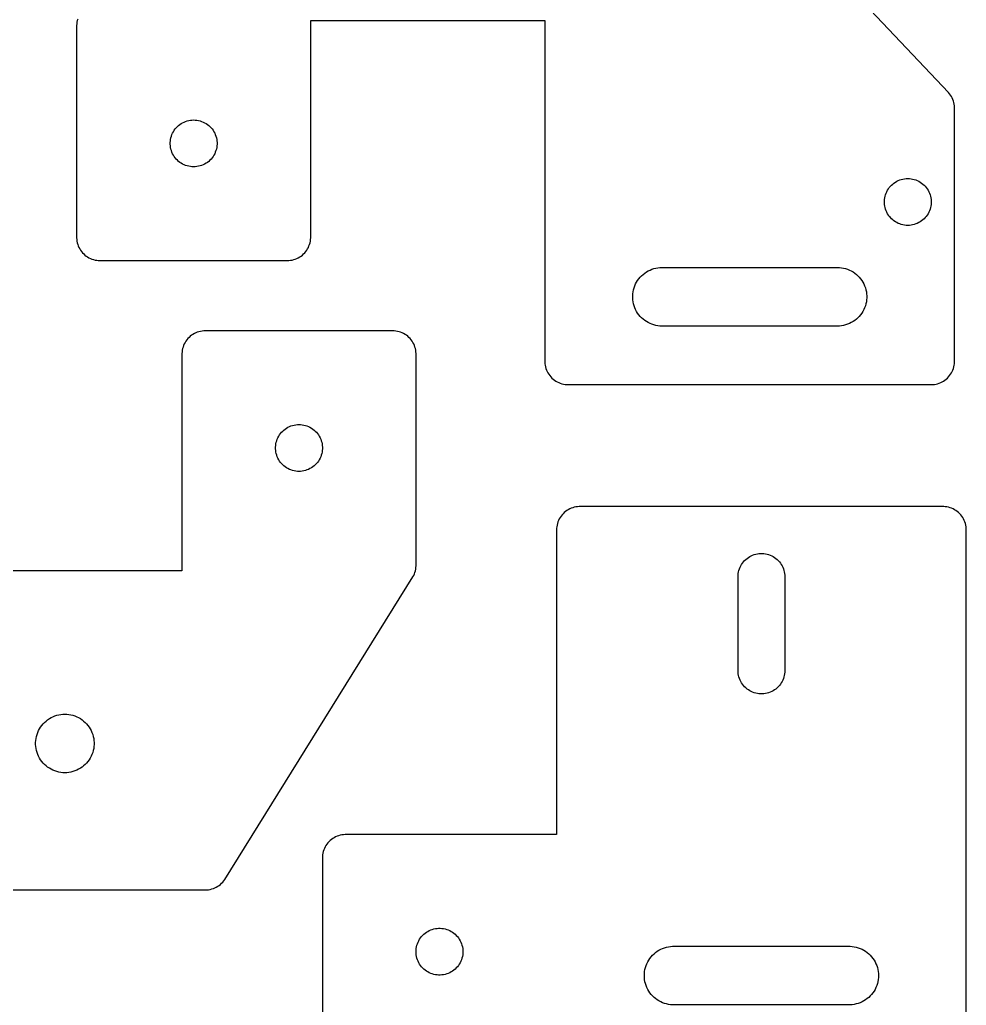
# Model space of a CAD drawing. Header units: metres. Extents: x 5 to 310, y 5 to 324.
# Drawn here: x 227.1 to 308, y 163.9 to 248.1 of the extents above; entities that cross this region are included whole.
import ezdxf

# ---------------------------------------------------------------- set-up
doc = ezdxf.new("R2010")
doc.units = ezdxf.units.M

msp = doc.modelspace()

# ---------------------------------------------------------------- linework, layer by layer
for p, q in [((306.486, 241.838), (275.486, 274.563)), ((232.011, 247.709), (232.001, 247.57)), ((232.001, 247.57), (232.001, 229.43)), ((232.03, 247.847), (232.011, 247.709)), ((232.059, 247.984), (232.03, 247.847)), ((232.098, 248.118), (232.059, 247.984)), ((251.999, 229.43), (251.999, 248)), ((251.999, 248), (272.001, 248)), ((272.001, 248), (272.001, 218.835)), ((306.576, 241.731), (306.486, 241.838)), ((306.658, 241.618), (306.576, 241.731)), ((306.732, 241.5), (306.658, 241.618)), ((306.798, 241.377), (306.732, 241.5)), ((306.854, 241.249), (306.798, 241.377)), ((306.902, 241.118), (306.854, 241.249)), ((306.941, 240.984), (306.902, 241.118)), ((306.97, 240.847), (306.941, 240.984)), ((306.989, 240.709), (306.97, 240.847)), ((306.999, 240.57), (306.989, 240.709)), ((306.999, 218.835), (306.999, 240.57)), ((240.611, 238.939), (240.714, 239.032)), ((240.714, 239.032), (240.824, 239.118)), ((240.824, 239.118), (240.94, 239.196)), ((240.94, 239.196), (241.061, 239.266)), ((241.061, 239.266), (241.187, 239.327)), ((241.187, 239.327), (241.316, 239.379)), ((241.316, 239.379), (241.449, 239.423)), ((241.449, 239.423), (241.584, 239.456)), ((241.584, 239.456), (241.722, 239.481)), ((241.722, 239.481), (241.86, 239.495)), ((241.86, 239.495), (242, 239.5)), ((242, 239.5), (242.14, 239.495)), ((242.14, 239.495), (242.278, 239.481)), ((242.278, 239.481), (242.416, 239.456)), ((242.416, 239.456), (242.551, 239.423)), ((242.551, 239.423), (242.684, 239.379)), ((242.684, 239.379), (242.813, 239.327)), ((242.813, 239.327), (242.939, 239.266)), ((242.939, 239.266), (243.06, 239.196)), ((243.06, 239.196), (243.176, 239.118)), ((243.176, 239.118), (243.286, 239.032)), ((243.286, 239.032), (243.389, 238.939)), ((240.059, 237.984), (240.098, 238.118)), ((240.098, 238.118), (240.146, 238.249)), ((240.146, 238.249), (240.202, 238.377)), ((240.202, 238.377), (240.268, 238.5)), ((240.268, 238.5), (240.342, 238.618)), ((240.342, 238.618), (240.424, 238.731)), ((240.424, 238.731), (240.514, 238.838)), ((240.514, 238.838), (240.611, 238.939)), ((243.389, 238.939), (243.486, 238.838)), ((243.486, 238.838), (243.576, 238.731)), ((243.576, 238.731), (243.658, 238.618)), ((243.658, 238.618), (243.732, 238.5)), ((243.732, 238.5), (243.798, 238.377)), ((243.798, 238.377), (243.854, 238.249)), ((243.854, 238.249), (243.902, 238.118)), ((243.902, 238.118), (243.941, 237.984)), ((240.001, 237.57), (240.011, 237.709)), ((240.001, 237.43), (240.001, 237.57)), ((240.011, 237.291), (240.001, 237.43)), ((240.011, 237.709), (240.03, 237.847)), ((240.03, 237.153), (240.011, 237.291)), ((240.03, 237.847), (240.059, 237.984)), ((243.941, 237.984), (243.97, 237.847)), ((243.97, 237.847), (243.989, 237.709)), ((243.989, 237.291), (243.97, 237.153)), ((243.989, 237.709), (243.999, 237.57)), ((243.999, 237.43), (243.989, 237.291)), ((243.999, 237.57), (243.999, 237.43)), ((240.059, 237.016), (240.03, 237.153)), ((240.098, 236.882), (240.059, 237.016)), ((240.146, 236.751), (240.098, 236.882)), ((240.202, 236.623), (240.146, 236.751)), ((240.268, 236.5), (240.202, 236.623)), ((240.342, 236.382), (240.268, 236.5)), ((243.732, 236.5), (243.658, 236.382)), ((243.798, 236.623), (243.732, 236.5)), ((243.854, 236.751), (243.798, 236.623)), ((243.902, 236.882), (243.854, 236.751)), ((243.941, 237.016), (243.902, 236.882)), ((243.97, 237.153), (243.941, 237.016)), ((240.424, 236.269), (240.342, 236.382)), ((240.514, 236.162), (240.424, 236.269)), ((240.611, 236.061), (240.514, 236.162)), ((240.714, 235.968), (240.611, 236.061)), ((240.824, 235.882), (240.714, 235.968)), ((240.94, 235.804), (240.824, 235.882)), ((241.061, 235.734), (240.94, 235.804)), ((241.187, 235.673), (241.061, 235.734)), ((241.316, 235.621), (241.187, 235.673)), ((241.449, 235.577), (241.316, 235.621)), ((242.684, 235.621), (242.551, 235.577)), ((242.813, 235.673), (242.684, 235.621)), ((242.939, 235.734), (242.813, 235.673)), ((243.06, 235.804), (242.939, 235.734)), ((243.176, 235.882), (243.06, 235.804)), ((243.286, 235.968), (243.176, 235.882)), ((243.389, 236.061), (243.286, 235.968)), ((243.486, 236.162), (243.389, 236.061)), ((243.576, 236.269), (243.486, 236.162)), ((243.658, 236.382), (243.576, 236.269)), ((241.584, 235.544), (241.449, 235.577)), ((241.722, 235.519), (241.584, 235.544)), ((241.86, 235.505), (241.722, 235.519)), ((242, 235.5), (241.86, 235.505)), ((242.14, 235.505), (242, 235.5)), ((242.278, 235.519), (242.14, 235.505)), ((242.416, 235.544), (242.278, 235.519)), ((242.551, 235.577), (242.416, 235.544)), ((301.514, 233.838), (301.611, 233.939)), ((301.611, 233.939), (301.714, 234.032)), ((301.714, 234.032), (301.824, 234.118)), ((301.824, 234.118), (301.94, 234.196)), ((301.94, 234.196), (302.061, 234.266)), ((302.061, 234.266), (302.187, 234.327)), ((302.187, 234.327), (302.316, 234.379)), ((302.316, 234.379), (302.449, 234.423)), ((302.449, 234.423), (302.584, 234.456)), ((302.584, 234.456), (302.722, 234.481)), ((302.722, 234.481), (302.86, 234.495)), ((302.86, 234.495), (303, 234.5)), ((303, 234.5), (303.14, 234.495)), ((303.14, 234.495), (303.278, 234.481)), ((303.278, 234.481), (303.416, 234.456)), ((303.416, 234.456), (303.551, 234.423)), ((303.551, 234.423), (303.684, 234.379)), ((303.684, 234.379), (303.813, 234.327)), ((303.813, 234.327), (303.939, 234.266)), ((303.939, 234.266), (304.06, 234.196)), ((304.06, 234.196), (304.176, 234.118)), ((304.176, 234.118), (304.286, 234.032)), ((304.286, 234.032), (304.389, 233.939)), ((304.389, 233.939), (304.486, 233.838)), ((301.059, 232.984), (301.098, 233.118)), ((301.098, 233.118), (301.146, 233.249)), ((301.146, 233.249), (301.202, 233.377)), ((301.202, 233.377), (301.268, 233.5)), ((301.268, 233.5), (301.342, 233.618)), ((301.342, 233.618), (301.424, 233.731)), ((301.424, 233.731), (301.514, 233.838)), ((304.486, 233.838), (304.576, 233.731)), ((304.576, 233.731), (304.658, 233.618)), ((304.658, 233.618), (304.732, 233.5)), ((304.732, 233.5), (304.798, 233.377)), ((304.798, 233.377), (304.854, 233.249)), ((304.854, 233.249), (304.902, 233.118)), ((304.902, 233.118), (304.941, 232.984)), ((301.001, 232.57), (301.011, 232.709)), ((301.001, 232.43), (301.001, 232.57)), ((301.011, 232.291), (301.001, 232.43)), ((301.011, 232.709), (301.03, 232.847)), ((301.03, 232.153), (301.011, 232.291)), ((301.03, 232.847), (301.059, 232.984)), ((304.941, 232.984), (304.97, 232.847)), ((304.97, 232.847), (304.989, 232.709)), ((304.989, 232.291), (304.97, 232.153)), ((304.989, 232.709), (304.999, 232.57)), ((304.999, 232.43), (304.989, 232.291)), ((304.999, 232.57), (304.999, 232.43)), ((301.059, 232.016), (301.03, 232.153)), ((301.098, 231.882), (301.059, 232.016)), ((301.146, 231.751), (301.098, 231.882)), ((301.202, 231.623), (301.146, 231.751)), ((301.268, 231.5), (301.202, 231.623)), ((301.342, 231.382), (301.268, 231.5)), ((301.424, 231.269), (301.342, 231.382)), ((304.658, 231.382), (304.576, 231.269)), ((304.732, 231.5), (304.658, 231.382)), ((304.798, 231.623), (304.732, 231.5)), ((304.854, 231.751), (304.798, 231.623)), ((304.902, 231.882), (304.854, 231.751)), ((304.941, 232.016), (304.902, 231.882)), ((304.97, 232.153), (304.941, 232.016)), ((301.514, 231.162), (301.424, 231.269)), ((301.611, 231.061), (301.514, 231.162)), ((301.714, 230.968), (301.611, 231.061)), ((301.824, 230.882), (301.714, 230.968)), ((301.94, 230.804), (301.824, 230.882)), ((302.061, 230.734), (301.94, 230.804)), ((302.187, 230.673), (302.061, 230.734)), ((302.316, 230.621), (302.187, 230.673)), ((302.449, 230.577), (302.316, 230.621)), ((302.584, 230.544), (302.449, 230.577)), ((302.722, 230.519), (302.584, 230.544)), ((303.416, 230.544), (303.278, 230.519)), ((303.551, 230.577), (303.416, 230.544)), ((303.684, 230.621), (303.551, 230.577)), ((303.813, 230.673), (303.684, 230.621)), ((303.939, 230.734), (303.813, 230.673)), ((304.06, 230.804), (303.939, 230.734)), ((304.176, 230.882), (304.06, 230.804)), ((304.286, 230.968), (304.176, 230.882)), ((304.389, 231.061), (304.286, 230.968)), ((304.486, 231.162), (304.389, 231.061)), ((304.576, 231.269), (304.486, 231.162)), ((302.86, 230.505), (302.722, 230.519)), ((303, 230.5), (302.86, 230.505)), ((303.14, 230.505), (303, 230.5)), ((303.278, 230.519), (303.14, 230.505)), ((232.001, 229.43), (232.011, 229.291)), ((232.011, 229.291), (232.03, 229.153)), ((232.03, 229.153), (232.059, 229.016)), ((232.059, 229.016), (232.098, 228.882)), ((232.098, 228.882), (232.146, 228.751)), ((251.854, 228.751), (251.902, 228.882)), ((251.902, 228.882), (251.941, 229.016)), ((251.941, 229.016), (251.97, 229.153)), ((251.97, 229.153), (251.989, 229.291)), ((251.989, 229.291), (251.999, 229.43)), ((232.146, 228.751), (232.202, 228.623)), ((232.202, 228.623), (232.268, 228.5)), ((232.268, 228.5), (232.342, 228.382)), ((232.342, 228.382), (232.424, 228.269)), ((232.424, 228.269), (232.514, 228.162)), ((232.514, 228.162), (232.611, 228.061)), ((232.611, 228.061), (232.714, 227.968)), ((251.286, 227.968), (251.389, 228.061)), ((251.389, 228.061), (251.486, 228.162)), ((251.486, 228.162), (251.576, 228.269)), ((251.576, 228.269), (251.658, 228.382)), ((251.658, 228.382), (251.732, 228.5)), ((251.732, 228.5), (251.798, 228.623)), ((251.798, 228.623), (251.854, 228.751)), ((232.714, 227.968), (232.824, 227.882)), ((232.824, 227.882), (232.94, 227.804)), ((232.94, 227.804), (233.061, 227.734)), ((233.061, 227.734), (233.187, 227.673)), ((233.187, 227.673), (233.316, 227.621)), ((233.316, 227.621), (233.449, 227.577)), ((233.449, 227.577), (233.584, 227.544)), ((233.584, 227.544), (233.722, 227.519)), ((233.722, 227.519), (233.86, 227.505)), ((233.86, 227.505), (234, 227.5)), ((234, 227.5), (250, 227.5)), ((250, 227.5), (250.14, 227.505)), ((250.14, 227.505), (250.278, 227.519)), ((250.278, 227.519), (250.416, 227.544)), ((250.416, 227.544), (250.551, 227.577)), ((250.551, 227.577), (250.684, 227.621)), ((250.684, 227.621), (250.813, 227.673)), ((250.813, 227.673), (250.939, 227.734)), ((250.939, 227.734), (251.06, 227.804)), ((251.06, 227.804), (251.176, 227.882)), ((251.176, 227.882), (251.286, 227.968)), ((280.393, 226.32), (280.531, 226.428)), ((280.531, 226.428), (280.675, 226.525)), ((280.675, 226.525), (280.826, 226.612)), ((280.826, 226.612), (280.983, 226.689)), ((280.983, 226.689), (281.145, 226.754)), ((281.145, 226.754), (281.311, 226.808)), ((281.311, 226.808), (281.48, 226.85)), ((281.48, 226.85), (281.652, 226.881)), ((281.652, 226.881), (281.826, 226.899)), ((281.826, 226.899), (282, 226.905)), ((282, 226.905), (297, 226.905)), ((297, 226.905), (297.174, 226.899)), ((297.174, 226.899), (297.348, 226.881)), ((297.348, 226.881), (297.52, 226.85)), ((297.52, 226.85), (297.689, 226.808)), ((297.689, 226.808), (297.855, 226.754)), ((297.855, 226.754), (298.017, 226.689)), ((298.017, 226.689), (298.174, 226.612)), ((298.174, 226.612), (298.325, 226.525)), ((298.325, 226.525), (298.469, 226.428)), ((298.469, 226.428), (298.607, 226.32)), ((279.682, 225.342), (279.753, 225.501)), ((279.753, 225.501), (279.835, 225.655)), ((279.835, 225.655), (279.927, 225.803)), ((279.927, 225.803), (280.03, 225.944)), ((280.03, 225.944), (280.142, 226.078)), ((280.142, 226.078), (280.263, 226.203)), ((280.263, 226.203), (280.393, 226.32)), ((298.607, 226.32), (298.737, 226.203)), ((298.737, 226.203), (298.858, 226.078)), ((298.858, 226.078), (298.97, 225.944)), ((298.97, 225.944), (299.073, 225.803)), ((299.073, 225.803), (299.165, 225.655)), ((299.165, 225.655), (299.247, 225.501)), ((299.247, 225.501), (299.318, 225.342)), ((279.502, 224.492), (279.514, 224.666)), ((279.514, 224.666), (279.538, 224.839)), ((279.538, 224.839), (279.574, 225.01)), ((279.574, 225.01), (279.622, 225.178)), ((279.622, 225.178), (279.682, 225.342)), ((299.318, 225.342), (299.378, 225.178)), ((299.378, 225.178), (299.426, 225.01)), ((299.426, 225.01), (299.462, 224.839)), ((299.462, 224.839), (299.486, 224.666)), ((299.486, 224.666), (299.498, 224.492)), ((279.502, 224.318), (279.502, 224.492)), ((279.514, 224.144), (279.502, 224.318)), ((279.538, 223.971), (279.514, 224.144)), ((279.574, 223.8), (279.538, 223.971)), ((279.622, 223.632), (279.574, 223.8)), ((299.426, 223.8), (299.378, 223.632)), ((299.462, 223.971), (299.426, 223.8)), ((299.486, 224.144), (299.462, 223.971)), ((299.498, 224.318), (299.486, 224.144)), ((299.498, 224.492), (299.498, 224.318)), ((279.682, 223.468), (279.622, 223.632)), ((279.753, 223.309), (279.682, 223.468)), ((279.835, 223.155), (279.753, 223.309)), ((279.927, 223.007), (279.835, 223.155)), ((280.03, 222.866), (279.927, 223.007)), ((299.073, 223.007), (298.97, 222.866)), ((299.165, 223.155), (299.073, 223.007)), ((299.247, 223.309), (299.165, 223.155)), ((299.318, 223.468), (299.247, 223.309)), ((299.378, 223.632), (299.318, 223.468)), ((280.142, 222.732), (280.03, 222.866)), ((280.263, 222.607), (280.142, 222.732)), ((280.393, 222.49), (280.263, 222.607)), ((280.531, 222.382), (280.393, 222.49)), ((280.675, 222.285), (280.531, 222.382)), ((280.826, 222.198), (280.675, 222.285)), ((280.983, 222.121), (280.826, 222.198)), ((281.145, 222.056), (280.983, 222.121)), ((298.017, 222.121), (297.855, 222.056)), ((298.174, 222.198), (298.017, 222.121)), ((298.325, 222.285), (298.174, 222.198)), ((298.469, 222.382), (298.325, 222.285)), ((298.607, 222.49), (298.469, 222.382)), ((298.737, 222.607), (298.607, 222.49)), ((298.858, 222.732), (298.737, 222.607)), ((298.97, 222.866), (298.858, 222.732)), ((242.187, 221.327), (242.061, 221.266)), ((242.316, 221.379), (242.187, 221.327)), ((242.449, 221.423), (242.316, 221.379)), ((242.584, 221.456), (242.449, 221.423)), ((242.722, 221.481), (242.584, 221.456)), ((242.86, 221.495), (242.722, 221.481)), ((243, 221.5), (242.86, 221.495)), ((259, 221.5), (243, 221.5)), ((259.14, 221.495), (259, 221.5)), ((259.278, 221.481), (259.14, 221.495)), ((259.416, 221.456), (259.278, 221.481)), ((259.551, 221.423), (259.416, 221.456)), ((259.684, 221.379), (259.551, 221.423)), ((259.813, 221.327), (259.684, 221.379)), ((259.939, 221.266), (259.813, 221.327)), ((281.311, 222.002), (281.145, 222.056)), ((281.48, 221.96), (281.311, 222.002)), ((281.652, 221.929), (281.48, 221.96)), ((281.826, 221.911), (281.652, 221.929)), ((282, 221.905), (281.826, 221.911)), ((297, 221.905), (282, 221.905)), ((297.174, 221.911), (297, 221.905)), ((297.348, 221.929), (297.174, 221.911)), ((297.52, 221.96), (297.348, 221.929)), ((297.689, 222.002), (297.52, 221.96)), ((297.855, 222.056), (297.689, 222.002)), ((241.268, 220.5), (241.202, 220.377)), ((241.342, 220.618), (241.268, 220.5)), ((241.424, 220.731), (241.342, 220.618)), ((241.514, 220.838), (241.424, 220.731)), ((241.611, 220.939), (241.514, 220.838)), ((241.714, 221.032), (241.611, 220.939)), ((241.824, 221.118), (241.714, 221.032)), ((241.94, 221.196), (241.824, 221.118)), ((242.061, 221.266), (241.94, 221.196)), ((260.06, 221.196), (259.939, 221.266)), ((260.176, 221.118), (260.06, 221.196)), ((260.286, 221.032), (260.176, 221.118)), ((260.389, 220.939), (260.286, 221.032)), ((260.486, 220.838), (260.389, 220.939)), ((260.576, 220.731), (260.486, 220.838)), ((260.658, 220.618), (260.576, 220.731)), ((260.732, 220.5), (260.658, 220.618)), ((260.798, 220.377), (260.732, 220.5)), ((241.011, 219.709), (241.001, 219.57)), ((241.03, 219.847), (241.011, 219.709)), ((241.059, 219.984), (241.03, 219.847)), ((241.098, 220.118), (241.059, 219.984)), ((241.146, 220.249), (241.098, 220.118)), ((241.202, 220.377), (241.146, 220.249)), ((260.854, 220.249), (260.798, 220.377)), ((260.902, 220.118), (260.854, 220.249)), ((260.941, 219.984), (260.902, 220.118)), ((260.97, 219.847), (260.941, 219.984)), ((260.989, 219.709), (260.97, 219.847)), ((260.999, 219.57), (260.989, 219.709)), ((241.001, 219.57), (241.001, 201)), ((260.999, 201.43), (260.999, 219.57)), ((272.001, 218.835), (272.011, 218.696)), ((306.989, 218.696), (306.999, 218.835)), ((272.011, 218.696), (272.03, 218.558)), ((272.03, 218.558), (272.059, 218.421)), ((272.059, 218.421), (272.098, 218.287)), ((272.098, 218.287), (272.146, 218.156)), ((272.146, 218.156), (272.202, 218.028)), ((272.202, 218.028), (272.268, 217.905)), ((306.732, 217.905), (306.798, 218.028)), ((306.798, 218.028), (306.854, 218.156)), ((306.854, 218.156), (306.902, 218.287)), ((306.902, 218.287), (306.941, 218.421)), ((306.941, 218.421), (306.97, 218.558)), ((306.97, 218.558), (306.989, 218.696)), ((272.268, 217.905), (272.342, 217.787)), ((272.342, 217.787), (272.424, 217.674)), ((272.424, 217.674), (272.514, 217.567)), ((272.514, 217.567), (272.611, 217.466)), ((272.611, 217.466), (272.714, 217.373)), ((272.714, 217.373), (272.824, 217.287)), ((272.824, 217.287), (272.94, 217.209)), ((272.94, 217.209), (273.061, 217.139)), ((273.061, 217.139), (273.187, 217.078)), ((273.187, 217.078), (273.316, 217.026)), ((305.684, 217.026), (305.813, 217.078)), ((305.813, 217.078), (305.939, 217.139)), ((305.939, 217.139), (306.06, 217.209)), ((306.06, 217.209), (306.176, 217.287)), ((306.176, 217.287), (306.286, 217.373)), ((306.286, 217.373), (306.389, 217.466)), ((306.389, 217.466), (306.486, 217.567)), ((306.486, 217.567), (306.576, 217.674)), ((306.576, 217.674), (306.658, 217.787)), ((306.658, 217.787), (306.732, 217.905)), ((273.316, 217.026), (273.449, 216.982)), ((273.449, 216.982), (273.584, 216.949)), ((273.584, 216.949), (273.722, 216.924)), ((273.722, 216.924), (273.86, 216.91)), ((273.86, 216.91), (274, 216.905)), ((274, 216.905), (305, 216.905)), ((305, 216.905), (305.14, 216.91)), ((305.14, 216.91), (305.278, 216.924)), ((305.278, 216.924), (305.416, 216.949)), ((305.416, 216.949), (305.551, 216.982)), ((305.551, 216.982), (305.684, 217.026)), ((249.514, 212.838), (249.611, 212.939)), ((249.611, 212.939), (249.714, 213.032)), ((249.714, 213.032), (249.824, 213.118)), ((249.824, 213.118), (249.94, 213.196)), ((249.94, 213.196), (250.061, 213.266)), ((250.061, 213.266), (250.187, 213.327)), ((250.187, 213.327), (250.316, 213.379)), ((250.316, 213.379), (250.449, 213.423)), ((250.449, 213.423), (250.584, 213.456)), ((250.584, 213.456), (250.722, 213.481)), ((250.722, 213.481), (250.86, 213.495)), ((250.86, 213.495), (251, 213.5)), ((251, 213.5), (251.14, 213.495)), ((251.14, 213.495), (251.278, 213.481)), ((251.278, 213.481), (251.416, 213.456)), ((251.416, 213.456), (251.551, 213.423)), ((251.551, 213.423), (251.684, 213.379)), ((251.684, 213.379), (251.813, 213.327)), ((251.813, 213.327), (251.939, 213.266)), ((251.939, 213.266), (252.06, 213.196)), ((252.06, 213.196), (252.176, 213.118)), ((252.176, 213.118), (252.286, 213.032)), ((252.286, 213.032), (252.389, 212.939)), ((252.389, 212.939), (252.486, 212.838)), ((249.059, 211.984), (249.098, 212.118)), ((249.098, 212.118), (249.146, 212.249)), ((249.146, 212.249), (249.202, 212.377)), ((249.202, 212.377), (249.268, 212.5)), ((249.268, 212.5), (249.342, 212.618)), ((249.342, 212.618), (249.424, 212.731)), ((249.424, 212.731), (249.514, 212.838)), ((252.486, 212.838), (252.576, 212.731)), ((252.576, 212.731), (252.658, 212.618)), ((252.658, 212.618), (252.732, 212.5)), ((252.732, 212.5), (252.798, 212.377)), ((252.798, 212.377), (252.854, 212.249)), ((252.854, 212.249), (252.902, 212.118)), ((252.902, 212.118), (252.941, 211.984)), ((249.001, 211.57), (249.011, 211.709)), ((249.001, 211.43), (249.001, 211.57)), ((249.011, 211.291), (249.001, 211.43)), ((249.011, 211.709), (249.03, 211.847)), ((249.03, 211.153), (249.011, 211.291)), ((249.03, 211.847), (249.059, 211.984)), ((252.941, 211.984), (252.97, 211.847)), ((252.97, 211.847), (252.989, 211.709)), ((252.989, 211.291), (252.97, 211.153)), ((252.989, 211.709), (252.999, 211.57)), ((252.999, 211.43), (252.989, 211.291)), ((252.999, 211.57), (252.999, 211.43)), ((249.059, 211.016), (249.03, 211.153)), ((249.098, 210.882), (249.059, 211.016)), ((249.146, 210.751), (249.098, 210.882)), ((249.202, 210.623), (249.146, 210.751)), ((249.268, 210.5), (249.202, 210.623)), ((249.342, 210.382), (249.268, 210.5)), ((249.424, 210.269), (249.342, 210.382)), ((252.658, 210.382), (252.576, 210.269)), ((252.732, 210.5), (252.658, 210.382)), ((252.798, 210.623), (252.732, 210.5)), ((252.854, 210.751), (252.798, 210.623)), ((252.902, 210.882), (252.854, 210.751)), ((252.941, 211.016), (252.902, 210.882)), ((252.97, 211.153), (252.941, 211.016)), ((249.514, 210.162), (249.424, 210.269)), ((249.611, 210.061), (249.514, 210.162)), ((249.714, 209.968), (249.611, 210.061)), ((249.824, 209.882), (249.714, 209.968)), ((249.94, 209.804), (249.824, 209.882)), ((250.061, 209.734), (249.94, 209.804)), ((250.187, 209.673), (250.061, 209.734)), ((250.316, 209.621), (250.187, 209.673)), ((250.449, 209.577), (250.316, 209.621)), ((250.584, 209.544), (250.449, 209.577)), ((250.722, 209.519), (250.584, 209.544)), ((250.86, 209.505), (250.722, 209.519)), ((251, 209.5), (250.86, 209.505)), ((251.14, 209.505), (251, 209.5)), ((251.278, 209.519), (251.14, 209.505)), ((251.416, 209.544), (251.278, 209.519)), ((251.551, 209.577), (251.416, 209.544)), ((251.684, 209.621), (251.551, 209.577)), ((251.813, 209.673), (251.684, 209.621)), ((251.939, 209.734), (251.813, 209.673)), ((252.06, 209.804), (251.939, 209.734)), ((252.176, 209.882), (252.06, 209.804)), ((252.286, 209.968), (252.176, 209.882)), ((252.389, 210.061), (252.286, 209.968)), ((252.486, 210.162), (252.389, 210.061)), ((252.576, 210.269), (252.486, 210.162)), ((273.882, 206.158), (273.769, 206.076)), ((274, 206.232), (273.882, 206.158)), ((274.123, 206.298), (274, 206.232)), ((274.251, 206.354), (274.123, 206.298)), ((274.382, 206.402), (274.251, 206.354)), ((274.516, 206.441), (274.382, 206.402)), ((274.653, 206.47), (274.516, 206.441)), ((274.791, 206.489), (274.653, 206.47)), ((274.93, 206.499), (274.791, 206.489)), ((306.07, 206.499), (274.93, 206.499)), ((306.209, 206.489), (306.07, 206.499)), ((306.347, 206.47), (306.209, 206.489)), ((306.484, 206.441), (306.347, 206.47)), ((306.618, 206.402), (306.484, 206.441)), ((306.749, 206.354), (306.618, 206.402)), ((306.877, 206.298), (306.749, 206.354)), ((307, 206.232), (306.877, 206.298)), ((307.118, 206.158), (307, 206.232)), ((307.231, 206.076), (307.118, 206.158)), ((273.173, 205.313), (273.121, 205.184)), ((273.234, 205.439), (273.173, 205.313)), ((273.304, 205.56), (273.234, 205.439)), ((273.382, 205.676), (273.304, 205.56)), ((273.468, 205.786), (273.382, 205.676)), ((273.561, 205.889), (273.468, 205.786)), ((273.662, 205.986), (273.561, 205.889)), ((273.769, 206.076), (273.662, 205.986)), ((307.338, 205.986), (307.231, 206.076)), ((307.439, 205.889), (307.338, 205.986)), ((307.532, 205.786), (307.439, 205.889)), ((307.618, 205.676), (307.532, 205.786)), ((307.696, 205.56), (307.618, 205.676)), ((307.766, 205.439), (307.696, 205.56)), ((307.827, 205.313), (307.766, 205.439)), ((307.879, 205.184), (307.827, 205.313)), ((273.005, 204.64), (273, 204.5)), ((273, 204.5), (273, 178.499)), ((273.019, 204.778), (273.005, 204.64)), ((273.044, 204.916), (273.019, 204.778)), ((273.077, 205.051), (273.044, 204.916)), ((273.121, 205.184), (273.077, 205.051)), ((307.923, 205.051), (307.879, 205.184)), ((307.956, 204.916), (307.923, 205.051)), ((307.981, 204.778), (307.956, 204.916)), ((307.995, 204.64), (307.981, 204.778)), ((308, 204.5), (307.995, 204.64)), ((308, 145.61), (308, 204.5)), ((289.061, 201.889), (289.162, 201.986)), ((289.162, 201.986), (289.269, 202.076)), ((289.269, 202.076), (289.382, 202.158)), ((289.382, 202.158), (289.5, 202.232)), ((289.5, 202.232), (289.623, 202.298)), ((289.623, 202.298), (289.751, 202.354)), ((289.751, 202.354), (289.882, 202.402)), ((289.882, 202.402), (290.016, 202.441)), ((290.016, 202.441), (290.153, 202.47)), ((290.153, 202.47), (290.291, 202.489)), ((290.291, 202.489), (290.43, 202.499)), ((290.43, 202.499), (290.57, 202.499)), ((290.57, 202.499), (290.709, 202.489)), ((290.709, 202.489), (290.847, 202.47)), ((290.847, 202.47), (290.984, 202.441)), ((290.984, 202.441), (291.118, 202.402)), ((291.118, 202.402), (291.249, 202.354)), ((291.249, 202.354), (291.377, 202.298)), ((291.377, 202.298), (291.5, 202.232)), ((291.5, 202.232), (291.618, 202.158)), ((291.618, 202.158), (291.731, 202.076)), ((291.731, 202.076), (291.838, 201.986)), ((291.838, 201.986), (291.939, 201.889)), ((260.941, 201.016), (260.97, 201.153)), ((260.97, 201.153), (260.989, 201.291)), ((260.989, 201.291), (260.999, 201.43)), ((288.577, 201.051), (288.621, 201.184)), ((288.621, 201.184), (288.673, 201.313)), ((288.673, 201.313), (288.734, 201.439)), ((288.734, 201.439), (288.804, 201.56)), ((288.804, 201.56), (288.882, 201.676)), ((288.882, 201.676), (288.968, 201.786)), ((288.968, 201.786), (289.061, 201.889)), ((291.939, 201.889), (292.032, 201.786)), ((292.032, 201.786), (292.118, 201.676)), ((292.118, 201.676), (292.196, 201.56)), ((292.196, 201.56), (292.266, 201.439)), ((292.266, 201.439), (292.327, 201.313)), ((292.327, 201.313), (292.379, 201.184)), ((292.379, 201.184), (292.423, 201.051)), ((241.001, 201), (220.999, 201)), ((244.658, 174.657), (260.732, 200.5)), ((260.732, 200.5), (260.798, 200.623)), ((260.798, 200.623), (260.854, 200.751)), ((260.854, 200.751), (260.902, 200.882)), ((260.902, 200.882), (260.941, 201.016)), ((288.5, 200.5), (288.505, 200.64)), ((288.5, 192.5), (288.5, 200.5)), ((288.505, 200.64), (288.519, 200.778)), ((288.519, 200.778), (288.544, 200.916)), ((288.544, 200.916), (288.577, 201.051)), ((292.423, 201.051), (292.456, 200.916)), ((292.456, 200.916), (292.481, 200.778)), ((292.481, 200.778), (292.495, 200.64)), ((292.495, 200.64), (292.5, 200.5)), ((292.5, 200.5), (292.5, 192.5)), ((288.505, 192.36), (288.5, 192.5)), ((288.519, 192.222), (288.505, 192.36)), ((288.544, 192.084), (288.519, 192.222)), ((288.577, 191.949), (288.544, 192.084)), ((288.621, 191.816), (288.577, 191.949)), ((292.423, 191.949), (292.379, 191.816)), ((292.456, 192.084), (292.423, 191.949)), ((292.481, 192.222), (292.456, 192.084)), ((292.495, 192.36), (292.481, 192.222)), ((292.5, 192.5), (292.495, 192.36)), ((288.673, 191.687), (288.621, 191.816)), ((288.734, 191.561), (288.673, 191.687)), ((288.804, 191.44), (288.734, 191.561)), ((288.882, 191.324), (288.804, 191.44)), ((288.968, 191.214), (288.882, 191.324)), ((289.061, 191.111), (288.968, 191.214)), ((289.162, 191.014), (289.061, 191.111)), ((289.269, 190.924), (289.162, 191.014)), ((291.838, 191.014), (291.731, 190.924)), ((291.939, 191.111), (291.838, 191.014)), ((292.032, 191.214), (291.939, 191.111)), ((292.118, 191.324), (292.032, 191.214)), ((292.196, 191.44), (292.118, 191.324)), ((292.266, 191.561), (292.196, 191.44)), ((292.327, 191.687), (292.266, 191.561)), ((292.379, 191.816), (292.327, 191.687)), ((289.382, 190.842), (289.269, 190.924)), ((289.5, 190.768), (289.382, 190.842)), ((289.623, 190.702), (289.5, 190.768)), ((289.751, 190.646), (289.623, 190.702)), ((289.882, 190.598), (289.751, 190.646)), ((290.016, 190.559), (289.882, 190.598)), ((290.153, 190.53), (290.016, 190.559)), ((290.291, 190.511), (290.153, 190.53)), ((290.43, 190.501), (290.291, 190.511)), ((290.57, 190.501), (290.43, 190.501)), ((290.709, 190.511), (290.57, 190.501)), ((290.847, 190.53), (290.709, 190.511)), ((290.984, 190.559), (290.847, 190.53)), ((291.118, 190.598), (290.984, 190.559)), ((291.249, 190.646), (291.118, 190.598)), ((291.377, 190.702), (291.249, 190.646)), ((291.5, 190.768), (291.377, 190.702)), ((291.618, 190.842), (291.5, 190.768)), ((291.731, 190.924), (291.618, 190.842)), ((229.675, 188.395), (229.826, 188.482)), ((229.826, 188.482), (229.983, 188.559)), ((229.983, 188.559), (230.145, 188.624)), ((230.145, 188.624), (230.311, 188.678)), ((230.311, 188.678), (230.48, 188.72)), ((230.48, 188.72), (230.652, 188.751)), ((230.652, 188.751), (230.826, 188.769)), ((230.826, 188.769), (231, 188.775)), ((231, 188.775), (231.174, 188.769)), ((231.174, 188.769), (231.348, 188.751)), ((231.348, 188.751), (231.52, 188.72)), ((231.52, 188.72), (231.689, 188.678)), ((231.689, 188.678), (231.855, 188.624)), ((231.855, 188.624), (232.017, 188.559)), ((232.017, 188.559), (232.174, 188.482)), ((232.174, 188.482), (232.325, 188.395)), ((228.835, 187.525), (228.927, 187.673)), ((228.927, 187.673), (229.03, 187.814)), ((229.03, 187.814), (229.142, 187.948)), ((229.142, 187.948), (229.263, 188.073)), ((229.263, 188.073), (229.393, 188.19)), ((229.393, 188.19), (229.531, 188.298)), ((229.531, 188.298), (229.675, 188.395)), ((232.325, 188.395), (232.469, 188.298)), ((232.469, 188.298), (232.607, 188.19)), ((232.607, 188.19), (232.737, 188.073)), ((232.737, 188.073), (232.858, 187.948)), ((232.858, 187.948), (232.97, 187.814)), ((232.97, 187.814), (233.073, 187.673)), ((233.073, 187.673), (233.165, 187.525)), ((228.538, 186.709), (228.574, 186.88)), ((228.574, 186.88), (228.622, 187.048)), ((228.622, 187.048), (228.682, 187.212)), ((228.682, 187.212), (228.753, 187.371)), ((228.753, 187.371), (228.835, 187.525)), ((233.165, 187.525), (233.247, 187.371)), ((233.247, 187.371), (233.318, 187.212)), ((233.318, 187.212), (233.378, 187.048)), ((233.378, 187.048), (233.426, 186.88)), ((233.426, 186.88), (233.462, 186.709)), ((228.502, 186.362), (228.514, 186.536)), ((228.502, 186.188), (228.502, 186.362)), ((228.514, 186.014), (228.502, 186.188)), ((228.514, 186.536), (228.538, 186.709)), ((228.538, 185.841), (228.514, 186.014)), ((233.462, 186.709), (233.486, 186.536)), ((233.486, 186.014), (233.462, 185.841)), ((233.486, 186.536), (233.498, 186.362)), ((233.498, 186.188), (233.486, 186.014)), ((233.498, 186.362), (233.498, 186.188)), ((228.574, 185.67), (228.538, 185.841)), ((228.622, 185.502), (228.574, 185.67)), ((228.682, 185.338), (228.622, 185.502)), ((228.753, 185.179), (228.682, 185.338)), ((228.835, 185.025), (228.753, 185.179)), ((233.247, 185.179), (233.165, 185.025)), ((233.318, 185.338), (233.247, 185.179)), ((233.378, 185.502), (233.318, 185.338)), ((233.426, 185.67), (233.378, 185.502)), ((233.462, 185.841), (233.426, 185.67)), ((228.927, 184.877), (228.835, 185.025)), ((229.03, 184.736), (228.927, 184.877)), ((229.142, 184.602), (229.03, 184.736)), ((229.263, 184.477), (229.142, 184.602)), ((229.393, 184.36), (229.263, 184.477)), ((229.531, 184.252), (229.393, 184.36)), ((232.607, 184.36), (232.469, 184.252)), ((232.737, 184.477), (232.607, 184.36)), ((232.858, 184.602), (232.737, 184.477)), ((232.97, 184.736), (232.858, 184.602)), ((233.073, 184.877), (232.97, 184.736)), ((233.165, 185.025), (233.073, 184.877)), ((229.675, 184.155), (229.531, 184.252)), ((229.826, 184.068), (229.675, 184.155)), ((229.983, 183.991), (229.826, 184.068)), ((230.145, 183.926), (229.983, 183.991)), ((230.311, 183.872), (230.145, 183.926)), ((230.48, 183.83), (230.311, 183.872)), ((230.652, 183.799), (230.48, 183.83)), ((230.826, 183.781), (230.652, 183.799)), ((231, 183.775), (230.826, 183.781)), ((231.174, 183.781), (231, 183.775)), ((231.348, 183.799), (231.174, 183.781)), ((231.52, 183.83), (231.348, 183.799)), ((231.689, 183.872), (231.52, 183.83)), ((231.855, 183.926), (231.689, 183.872)), ((232.017, 183.991), (231.855, 183.926)), ((232.174, 184.068), (232.017, 183.991)), ((232.325, 184.155), (232.174, 184.068)), ((232.469, 184.252), (232.325, 184.155)), ((254.382, 178.402), (254.251, 178.354)), ((254.516, 178.441), (254.382, 178.402)), ((254.653, 178.47), (254.516, 178.441)), ((254.791, 178.489), (254.653, 178.47)), ((254.93, 178.499), (254.791, 178.489)), ((273, 178.499), (254.93, 178.499)), ((253.304, 177.56), (253.234, 177.439)), ((253.382, 177.676), (253.304, 177.56)), ((253.468, 177.786), (253.382, 177.676)), ((253.561, 177.889), (253.468, 177.786)), ((253.662, 177.986), (253.561, 177.889)), ((253.769, 178.076), (253.662, 177.986)), ((253.882, 178.158), (253.769, 178.076)), ((254, 178.232), (253.882, 178.158)), ((254.123, 178.298), (254, 178.232)), ((254.251, 178.354), (254.123, 178.298)), ((253.019, 176.778), (253.005, 176.64)), ((253.044, 176.916), (253.019, 176.778)), ((253.077, 177.051), (253.044, 176.916)), ((253.121, 177.184), (253.077, 177.051)), ((253.173, 177.313), (253.121, 177.184)), ((253.234, 177.439), (253.173, 177.313)), ((253.005, 176.64), (253, 176.5)), ((253, 176.5), (253, 145.61)), ((244.176, 174.157), (244.286, 174.243)), ((244.286, 174.243), (244.389, 174.336)), ((244.389, 174.336), (244.486, 174.437)), ((244.486, 174.437), (244.576, 174.544)), ((244.576, 174.544), (244.658, 174.657)), ((219, 173.775), (243, 173.775)), ((243, 173.775), (243.14, 173.78)), ((243.14, 173.78), (243.278, 173.794)), ((243.278, 173.794), (243.416, 173.819)), ((243.416, 173.819), (243.551, 173.852)), ((243.551, 173.852), (243.684, 173.896)), ((243.684, 173.896), (243.813, 173.948)), ((243.813, 173.948), (243.939, 174.009)), ((243.939, 174.009), (244.06, 174.079)), ((244.06, 174.079), (244.176, 174.157)), ((261.561, 169.889), (261.662, 169.986)), ((261.662, 169.986), (261.769, 170.076)), ((261.769, 170.076), (261.882, 170.158)), ((261.882, 170.158), (262, 170.232)), ((262, 170.232), (262.123, 170.298)), ((262.123, 170.298), (262.251, 170.354)), ((262.251, 170.354), (262.382, 170.402)), ((262.382, 170.402), (262.516, 170.441)), ((262.516, 170.441), (262.653, 170.47)), ((262.653, 170.47), (262.791, 170.489)), ((262.791, 170.489), (262.93, 170.499)), ((262.93, 170.499), (263.07, 170.499)), ((263.07, 170.499), (263.209, 170.489)), ((263.209, 170.489), (263.347, 170.47)), ((263.347, 170.47), (263.484, 170.441)), ((263.484, 170.441), (263.618, 170.402)), ((263.618, 170.402), (263.749, 170.354)), ((263.749, 170.354), (263.877, 170.298)), ((263.877, 170.298), (264, 170.232)), ((264, 170.232), (264.118, 170.158)), ((264.118, 170.158), (264.231, 170.076)), ((264.231, 170.076), (264.338, 169.986)), ((264.338, 169.986), (264.439, 169.889)), ((261.077, 169.051), (261.121, 169.184)), ((261.121, 169.184), (261.173, 169.313)), ((261.173, 169.313), (261.234, 169.439)), ((261.234, 169.439), (261.304, 169.56)), ((261.304, 169.56), (261.382, 169.676)), ((261.382, 169.676), (261.468, 169.786)), ((261.468, 169.786), (261.561, 169.889)), ((264.439, 169.889), (264.532, 169.786)), ((264.532, 169.786), (264.618, 169.676)), ((264.618, 169.676), (264.696, 169.56)), ((264.696, 169.56), (264.766, 169.439)), ((264.766, 169.439), (264.827, 169.313)), ((264.827, 169.313), (264.879, 169.184)), ((264.879, 169.184), (264.923, 169.051)), ((261, 168.5), (261.005, 168.64)), ((261.005, 168.36), (261, 168.5)), ((261.005, 168.64), (261.019, 168.778)), ((261.019, 168.222), (261.005, 168.36)), ((261.019, 168.778), (261.044, 168.916)), ((261.044, 168.916), (261.077, 169.051)), ((264.923, 169.051), (264.956, 168.916)), ((264.956, 168.916), (264.981, 168.778)), ((264.981, 168.778), (264.995, 168.64)), ((264.995, 168.36), (264.981, 168.222)), ((264.995, 168.64), (265, 168.5)), ((265, 168.5), (264.995, 168.36)), ((281.202, 168.197), (281.327, 168.318)), ((281.327, 168.318), (281.461, 168.43)), ((281.461, 168.43), (281.602, 168.533)), ((281.602, 168.533), (281.75, 168.625)), ((281.75, 168.625), (281.904, 168.707)), ((281.904, 168.707), (282.063, 168.778)), ((282.063, 168.778), (282.227, 168.838)), ((282.227, 168.838), (282.395, 168.886)), ((282.395, 168.886), (282.566, 168.922)), ((282.566, 168.922), (282.739, 168.946)), ((282.739, 168.946), (282.913, 168.958)), ((282.913, 168.958), (298.087, 168.958)), ((298.087, 168.958), (298.261, 168.946)), ((298.261, 168.946), (298.434, 168.922)), ((298.434, 168.922), (298.605, 168.886)), ((298.605, 168.886), (298.773, 168.838)), ((298.773, 168.838), (298.937, 168.778)), ((298.937, 168.778), (299.096, 168.707)), ((299.096, 168.707), (299.25, 168.625)), ((299.25, 168.625), (299.398, 168.533)), ((299.398, 168.533), (299.539, 168.43)), ((299.539, 168.43), (299.673, 168.318)), ((299.673, 168.318), (299.798, 168.197)), ((261.044, 168.084), (261.019, 168.222)), ((261.077, 167.949), (261.044, 168.084)), ((261.121, 167.816), (261.077, 167.949)), ((261.173, 167.687), (261.121, 167.816)), ((261.234, 167.561), (261.173, 167.687)), ((261.304, 167.44), (261.234, 167.561)), ((261.382, 167.324), (261.304, 167.44)), ((264.696, 167.44), (264.618, 167.324)), ((264.766, 167.561), (264.696, 167.44)), ((264.827, 167.687), (264.766, 167.561)), ((264.879, 167.816), (264.827, 167.687)), ((264.923, 167.949), (264.879, 167.816)), ((264.956, 168.084), (264.923, 167.949)), ((264.981, 168.222), (264.956, 168.084)), ((280.651, 167.315), (280.716, 167.477)), ((280.716, 167.477), (280.793, 167.634)), ((280.793, 167.634), (280.88, 167.785)), ((280.88, 167.785), (280.977, 167.929)), ((280.977, 167.929), (281.085, 168.067)), ((281.085, 168.067), (281.202, 168.197)), ((299.798, 168.197), (299.915, 168.067)), ((299.915, 168.067), (300.023, 167.929)), ((300.023, 167.929), (300.12, 167.785)), ((300.12, 167.785), (300.207, 167.634)), ((300.207, 167.634), (300.284, 167.477)), ((300.284, 167.477), (300.349, 167.315)), ((261.468, 167.214), (261.382, 167.324)), ((261.561, 167.111), (261.468, 167.214)), ((261.662, 167.014), (261.561, 167.111)), ((261.769, 166.924), (261.662, 167.014)), ((261.882, 166.842), (261.769, 166.924)), ((262, 166.768), (261.882, 166.842)), ((262.123, 166.702), (262, 166.768)), ((262.251, 166.646), (262.123, 166.702)), ((262.382, 166.598), (262.251, 166.646)), ((262.516, 166.559), (262.382, 166.598)), ((263.618, 166.598), (263.484, 166.559)), ((263.749, 166.646), (263.618, 166.598)), ((263.877, 166.702), (263.749, 166.646)), ((264, 166.768), (263.877, 166.702)), ((264.118, 166.842), (264, 166.768)), ((264.231, 166.924), (264.118, 166.842)), ((264.338, 167.014), (264.231, 166.924)), ((264.439, 167.111), (264.338, 167.014)), ((264.532, 167.214), (264.439, 167.111)), ((264.618, 167.324), (264.532, 167.214)), ((280.5, 166.46), (280.506, 166.634)), ((280.506, 166.634), (280.524, 166.808)), ((280.524, 166.808), (280.555, 166.98)), ((280.555, 166.98), (280.597, 167.149)), ((280.597, 167.149), (280.651, 167.315)), ((300.349, 167.315), (300.403, 167.149)), ((300.403, 167.149), (300.445, 166.98)), ((300.445, 166.98), (300.476, 166.808)), ((300.476, 166.808), (300.494, 166.634)), ((300.494, 166.634), (300.5, 166.46)), ((262.653, 166.53), (262.516, 166.559)), ((262.791, 166.511), (262.653, 166.53)), ((262.93, 166.501), (262.791, 166.511)), ((263.07, 166.501), (262.93, 166.501)), ((263.209, 166.511), (263.07, 166.501)), ((263.347, 166.53), (263.209, 166.511)), ((263.484, 166.559), (263.347, 166.53)), ((280.506, 166.286), (280.5, 166.46)), ((280.524, 166.112), (280.506, 166.286)), ((280.555, 165.94), (280.524, 166.112)), ((280.597, 165.771), (280.555, 165.94)), ((280.651, 165.605), (280.597, 165.771)), ((300.403, 165.771), (300.349, 165.605)), ((300.445, 165.94), (300.403, 165.771)), ((300.476, 166.112), (300.445, 165.94)), ((300.494, 166.286), (300.476, 166.112)), ((300.5, 166.46), (300.494, 166.286)), ((280.716, 165.443), (280.651, 165.605)), ((280.793, 165.286), (280.716, 165.443)), ((280.88, 165.135), (280.793, 165.286)), ((280.977, 164.991), (280.88, 165.135)), ((281.085, 164.853), (280.977, 164.991)), ((300.023, 164.991), (299.915, 164.853)), ((300.12, 165.135), (300.023, 164.991)), ((300.207, 165.286), (300.12, 165.135)), ((300.284, 165.443), (300.207, 165.286)), ((300.349, 165.605), (300.284, 165.443)), ((281.202, 164.723), (281.085, 164.853)), ((281.327, 164.602), (281.202, 164.723)), ((281.461, 164.49), (281.327, 164.602)), ((281.602, 164.387), (281.461, 164.49)), ((281.75, 164.295), (281.602, 164.387)), ((281.904, 164.213), (281.75, 164.295)), ((282.063, 164.142), (281.904, 164.213)), ((282.227, 164.082), (282.063, 164.142)), ((282.395, 164.034), (282.227, 164.082)), ((298.773, 164.082), (298.605, 164.034)), ((298.937, 164.142), (298.773, 164.082)), ((299.096, 164.213), (298.937, 164.142)), ((299.25, 164.295), (299.096, 164.213)), ((299.398, 164.387), (299.25, 164.295)), ((299.539, 164.49), (299.398, 164.387)), ((299.673, 164.602), (299.539, 164.49)), ((299.798, 164.723), (299.673, 164.602)), ((299.915, 164.853), (299.798, 164.723)), ((282.566, 163.998), (282.395, 164.034)), ((282.739, 163.974), (282.566, 163.998)), ((282.913, 163.962), (282.739, 163.974)), ((298.087, 163.962), (282.913, 163.962)), ((298.261, 163.974), (298.087, 163.962)), ((298.434, 163.998), (298.261, 163.974)), ((298.605, 164.034), (298.434, 163.998))]:
    msp.add_line(p, q)

doc.saveas('drawing.dxf')
